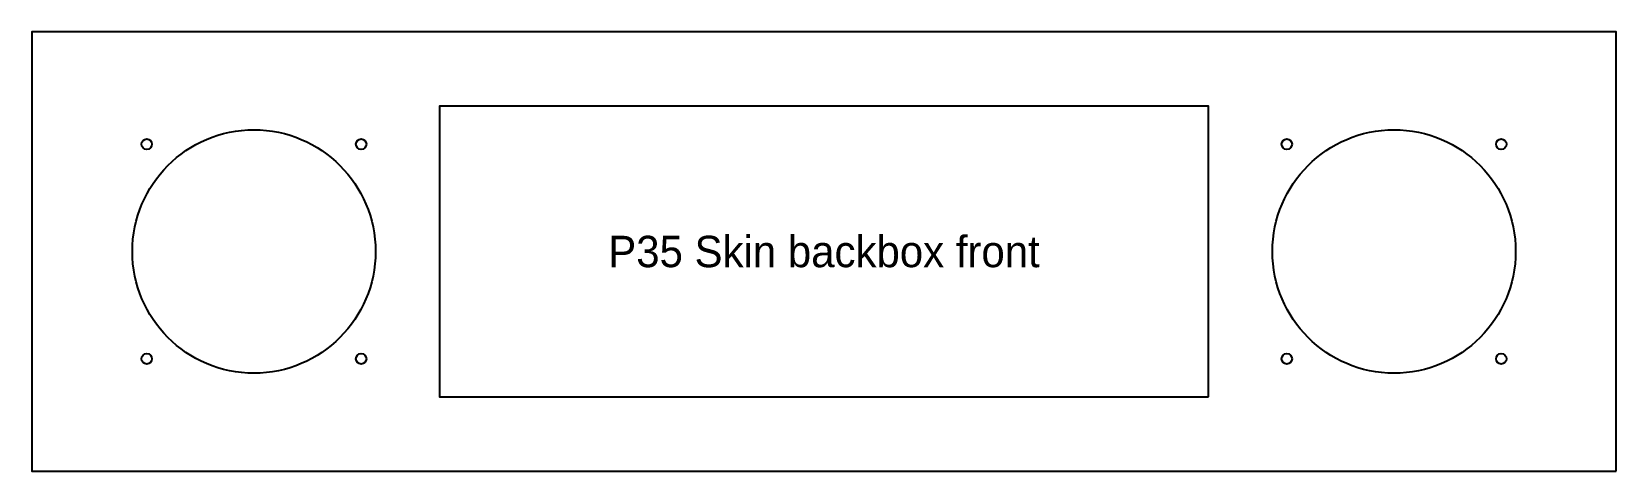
# Model space of a CAD drawing. Header units: millimetres. Extents: x 0 to 606, y 0 to 168.
import ezdxf
from ezdxf.enums import TextEntityAlignment as Align

# ---------------------------------------------------------------- set-up
doc = ezdxf.new("R2010")
doc.units = ezdxf.units.MM
for name, color, linetype in [('CUT_INSIDE', 5, 'Continuous'), ('CUT_OUTSIDE', 1, 'Continuous'), ('NOTES', 7, 'Continuous')]:
    doc.layers.add(name, color=color, linetype=linetype)

msp = doc.modelspace()

# ---------------------------------------------------------------- linework, layer by layer
at = {"layer": 'CUT_INSIDE'}
msp.add_lwpolyline([(450, 28.5), (450, 139.5), (156, 139.5), (156, 28.5), (450, 28.5)], close=True, dxfattribs=at)
for centre, radius in [((85, 84), 46.5), ((521, 84), 46.5), ((44, 125), 2), ((126, 125), 2), ((480, 125), 2), ((562, 125), 2), ((44, 43), 2), ((126, 43), 2), ((480, 43), 2), ((562, 43), 2)]:
    msp.add_circle(centre, radius, dxfattribs=at)
at = {"layer": 'CUT_OUTSIDE'}
msp.add_lwpolyline([(606, 0), (606, 168), (0, 168), (0, 0), (606, 0)], close=True, dxfattribs=at)

# ---------------------------------------------------------------- texts
at = {"layer": 'NOTES'}
msp.add_text('P35 Skin backbox front', height=12, dxfattribs=at).set_placement((303, 84), align=Align.MIDDLE_CENTER)

doc.saveas('drawing.dxf')
